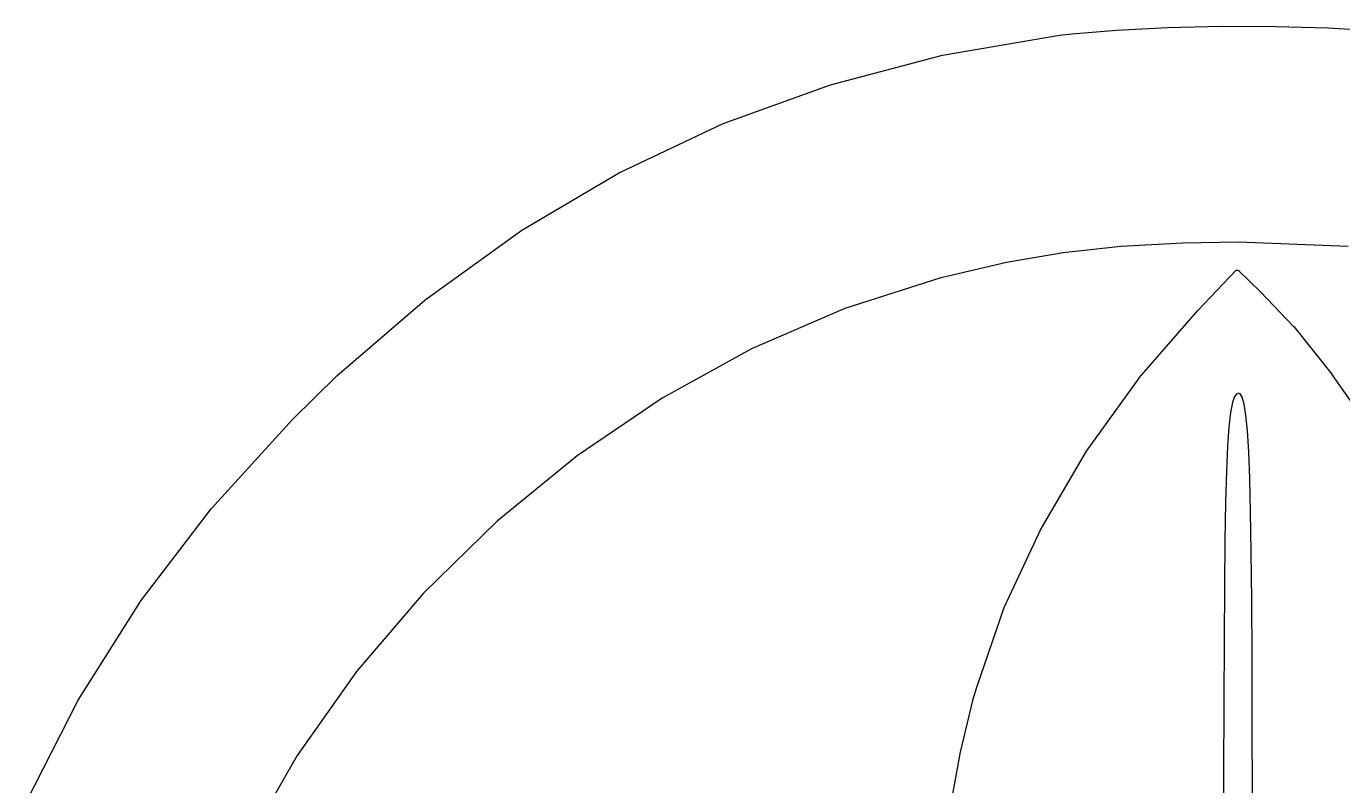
# Model space of a CAD drawing. Extents: x 99.9 to 130.1, y -164.7 to -96.1.
# Drawn here: x 111.388 to 115.312, y -98.318 to -96.054 of the extents above; entities that cross this region are included whole.
import ezdxf

# ---------------------------------------------------------------- set-up
doc = ezdxf.new("R2010")
doc.units = 0
doc.layers.add('BLACK', color=7, linetype='CONTINUOUS')

msp = doc.modelspace()

# ---------------------------------------------------------------- linework, layer by layer
at = {"layer": 'BLACK', "linetype": 'CONTINUOUS'}
for p, q in [((114.638, -96.0647), (114.79, -96.0573)), ((114.79, -96.0573), (114.95, -96.0537)), ((114.79, -96.0573), (114.79, -96.0573)), ((114.79, -96.0573), (114.79, -96.0573)), ((114.79, -96.0573), (114.79, -96.0573)), ((114.95, -96.0537), (114.951, -96.0537)), ((114.951, -96.0537), (114.951, -96.0538)), ((114.951, -96.0538), (114.951, -96.0537)), ((114.951, -96.0537), (115.113, -96.0541)), ((115.113, -96.0541), (115.113, -96.0541)), ((115.113, -96.0541), (115.113, -96.0541)), ((115.113, -96.0541), (115.113, -96.0541)), ((115.113, -96.0541), (115.268, -96.0584)), ((115.268, -96.0584), (115.269, -96.0584)), ((115.269, -96.0584), (115.269, -96.0584)), ((115.269, -96.0584), (115.269, -96.0584)), ((115.269, -96.0584), (115.409, -96.0667)), ((114.119, -96.1401), (114.468, -96.0805)), ((114.468, -96.0805), (114.505, -96.0761)), ((114.468, -96.0805), (114.468, -96.0805)), ((114.468, -96.0805), (114.468, -96.0805)), ((114.468, -96.0805), (114.468, -96.0805)), ((114.505, -96.076), (114.638, -96.0647)), ((114.505, -96.0761), (114.505, -96.076)), ((114.505, -96.0761), (114.505, -96.0761)), ((114.505, -96.0761), (114.505, -96.0761)), ((114.638, -96.0647), (114.638, -96.0647)), ((114.638, -96.0647), (114.638, -96.0647)), ((114.638, -96.0647), (114.638, -96.0647)), ((113.785, -96.2277), (114.119, -96.1401)), ((114.119, -96.1401), (114.119, -96.1401)), ((114.119, -96.1401), (114.119, -96.1401)), ((114.119, -96.1401), (114.119, -96.1401)), ((113.465, -96.3436), (113.785, -96.2278)), ((113.785, -96.2278), (113.785, -96.2277)), ((113.785, -96.2278), (113.785, -96.2278)), ((113.785, -96.2278), (113.785, -96.2278)), ((113.159, -96.4882), (113.465, -96.3438)), ((113.465, -96.3437), (113.465, -96.3436)), ((113.465, -96.3438), (113.465, -96.3437)), ((113.465, -96.3438), (113.465, -96.3438)), ((112.865, -96.6616), (113.158, -96.4884)), ((113.158, -96.4884), (113.158, -96.4883)), ((113.158, -96.4883), (113.159, -96.4883)), ((113.159, -96.4883), (113.159, -96.4882)), ((112.584, -96.8641), (112.865, -96.6618)), ((112.865, -96.6617), (112.865, -96.6616)), ((112.865, -96.6618), (112.865, -96.6617)), ((112.865, -96.6618), (112.865, -96.6618)), ((114.651, -96.7098), (114.479, -96.729)), ((114.836, -96.6998), (114.651, -96.7098)), ((115, -96.6975), (114.836, -96.6998)), ((115.328, -96.7106), (115, -96.6975)), ((114.31, -96.7584), (114.132, -96.7994)), ((114.479, -96.729), (114.31, -96.7584)), ((114.114, -96.8041), (113.828, -96.8955)), ((114.132, -96.7994), (114.114, -96.8041)), ((114.88, -96.9009), (114.994, -96.7818)), ((114.994, -96.7818), (114.995, -96.7815)), ((114.994, -96.7818), (114.994, -96.7818)), ((114.995, -96.7809), (114.996, -96.7807)), ((114.995, -96.7812), (114.995, -96.7809)), ((114.995, -96.7815), (114.995, -96.7812)), ((114.995, -96.7812), (114.995, -96.7812)), ((114.995, -96.7812), (114.995, -96.7812)), ((114.996, -96.7805), (114.997, -96.7804)), ((114.996, -96.7807), (114.996, -96.7805)), ((114.996, -96.7807), (114.996, -96.7807)), ((114.996, -96.7807), (114.996, -96.7807)), ((114.997, -96.7804), (114.998, -96.7803)), ((114.997, -96.7804), (114.997, -96.7804)), ((114.997, -96.7804), (114.997, -96.7804)), ((114.997, -96.7804), (114.997, -96.7804)), ((114.998, -96.7803), (114.998, -96.7803)), ((114.998, -96.7803), (114.998, -96.7803)), ((114.998, -96.7803), (114.998, -96.7803)), ((114.998, -96.7803), (114.999, -96.7804)), ((114.999, -96.7804), (114.999, -96.7804)), ((114.999, -96.7804), (114.999, -96.7804)), ((114.999, -96.7804), (114.999, -96.7805)), ((114.999, -96.7805), (115, -96.7807)), ((115, -96.7807), (115, -96.7807)), ((115, -96.7807), (115, -96.7807)), ((115, -96.7807), (115, -96.7809)), ((115, -96.7809), (115.001, -96.7811)), ((115.001, -96.7811), (115.001, -96.7811)), ((115.001, -96.7811), (115.001, -96.7811)), ((115.001, -96.7811), (115.001, -96.7814)), ((115.001, -96.7814), (115.001, -96.7817)), ((115.001, -96.7817), (115.067, -96.8452)), ((112.314, -97.096), (112.583, -96.8643)), ((112.583, -96.8643), (112.584, -96.8642)), ((112.583, -96.8643), (112.583, -96.8643)), ((112.584, -96.8642), (112.584, -96.8641)), ((115.067, -96.8452), (115.067, -96.8453)), ((115.067, -96.8453), (115.067, -96.8453)), ((115.067, -96.8453), (115.067, -96.8454)), ((115.067, -96.8454), (115.165, -96.9489)), ((113.828, -96.8955), (113.55, -97.0157)), ((114.705, -97.1019), (114.88, -96.9011)), ((114.88, -96.901), (114.88, -96.9009)), ((114.88, -96.9011), (114.88, -96.901)), ((114.88, -96.901), (114.88, -96.901)), ((115.165, -96.9489), (115.165, -96.949)), ((115.165, -96.949), (115.166, -96.9491)), ((115.166, -96.9491), (115.166, -96.9492)), ((115.166, -96.9492), (115.28, -97.0912)), ((113.55, -97.0157), (113.283, -97.1627)), ((112.181, -97.2261), (112.314, -97.0962)), ((112.314, -97.0961), (112.314, -97.096)), ((112.314, -97.0962), (112.314, -97.0961)), ((112.314, -97.0961), (112.314, -97.0961)), ((114.548, -97.3202), (114.705, -97.1023)), ((114.705, -97.1021), (114.705, -97.1019)), ((114.705, -97.1022), (114.705, -97.1021)), ((114.705, -97.1023), (114.705, -97.1022)), ((115.28, -97.0912), (115.28, -97.0912)), ((115.28, -97.0912), (115.28, -97.0913)), ((115.28, -97.0913), (115.28, -97.0914)), ((115.28, -97.0914), (115.392, -97.2517)), ((114.99, -97.1576), (114.984, -97.1756)), ((114.996, -97.1495), (114.99, -97.1576)), ((115.001, -97.1478), (114.996, -97.1495)), ((115.006, -97.1499), (115.001, -97.1478)), ((115.012, -97.1595), (115.006, -97.1499)), ((113.283, -97.1627), (113.03, -97.3345)), ((114.984, -97.1756), (114.978, -97.2053)), ((115.018, -97.1801), (115.012, -97.1595)), ((115.023, -97.2129), (115.018, -97.1801)), ((111.939, -97.4925), (112.181, -97.2263)), ((112.181, -97.2262), (112.181, -97.2261)), ((112.181, -97.2263), (112.181, -97.2262)), ((112.181, -97.2262), (112.181, -97.2262)), ((114.978, -97.2053), (114.973, -97.2481)), ((115.028, -97.2597), (115.023, -97.2129)), ((114.973, -97.2481), (114.969, -97.3059)), ((115.032, -97.3222), (115.028, -97.2597)), ((114.969, -97.3059), (114.966, -97.3804)), ((113.03, -97.3345), (112.792, -97.529)), ((114.414, -97.5502), (114.548, -97.3206)), ((114.548, -97.3203), (114.548, -97.3202)), ((114.548, -97.3205), (114.548, -97.3203)), ((114.548, -97.3206), (114.548, -97.3205)), ((115.035, -97.4021), (115.032, -97.3222)), ((114.966, -97.3804), (114.963, -97.4735)), ((115.037, -97.5012), (115.035, -97.4021)), ((111.726, -97.7711), (111.939, -97.4928)), ((111.939, -97.4926), (111.939, -97.4925)), ((111.939, -97.4927), (111.939, -97.4926)), ((111.939, -97.4928), (111.939, -97.4927)), ((114.963, -97.4735), (114.961, -97.5872)), ((115.039, -97.6215), (115.037, -97.5012)), ((112.792, -97.529), (112.572, -97.7441)), ((114.303, -97.7865), (114.413, -97.5506)), ((114.413, -97.5503), (114.414, -97.5502)), ((114.413, -97.5505), (114.413, -97.5503)), ((114.413, -97.5506), (114.413, -97.5505)), ((114.961, -97.5872), (114.96, -97.7232)), ((114.961, -97.5872), (114.961, -97.5872)), ((115.039, -97.6216), (115.039, -97.6215)), ((115.041, -97.765), (115.039, -97.6216)), ((112.572, -97.7441), (112.372, -97.9778)), ((114.96, -97.7232), (114.959, -97.8834)), ((111.543, -98.0625), (111.726, -97.7715)), ((111.726, -97.7713), (111.726, -97.7711)), ((111.726, -97.7714), (111.726, -97.7713)), ((111.726, -97.7715), (111.726, -97.7714)), ((115.042, -97.9332), (115.041, -97.765)), ((115.041, -97.765), (115.041, -97.765)), ((114.221, -98.024), (114.303, -97.787)), ((114.303, -97.7867), (114.303, -97.7865)), ((114.303, -97.7869), (114.303, -97.7867)), ((114.303, -97.787), (114.303, -97.7869)), ((114.959, -97.8834), (114.958, -98.0697)), ((115.042, -98.1281), (115.042, -97.9332)), ((115.042, -97.9332), (115.042, -97.9332)), ((112.372, -97.9778), (112.195, -98.2278)), ((114.21, -98.0633), (114.221, -98.0243)), ((114.221, -98.0241), (114.221, -98.024)), ((114.221, -98.0242), (114.221, -98.0241)), ((114.221, -98.0243), (114.221, -98.0242)), ((111.388, -98.367), (111.543, -98.0629)), ((111.543, -98.0626), (111.543, -98.0625)), ((111.543, -98.0628), (111.543, -98.0626)), ((111.543, -98.0629), (111.543, -98.0628)), ((114.172, -98.2221), (114.21, -98.0634)), ((114.21, -98.0634), (114.21, -98.0633)), ((114.21, -98.0633), (114.21, -98.0633)), ((114.21, -98.0634), (114.21, -98.0634)), ((114.958, -98.0697), (114.957, -98.284)), ((115.042, -98.1282), (115.042, -98.1281)), ((115.043, -98.3517), (115.042, -98.1282)), ((112.195, -98.2278), (112.043, -98.4923)), ((114.145, -98.3701), (114.172, -98.2224)), ((114.172, -98.2222), (114.172, -98.2221)), ((114.172, -98.2223), (114.172, -98.2222)), ((114.172, -98.2224), (114.172, -98.2223)), ((114.957, -98.284), (114.957, -98.284)), ((114.957, -98.284), (114.957, -98.5282))]:
    msp.add_line(p, q, dxfattribs=at)

doc.saveas('drawing.dxf')
